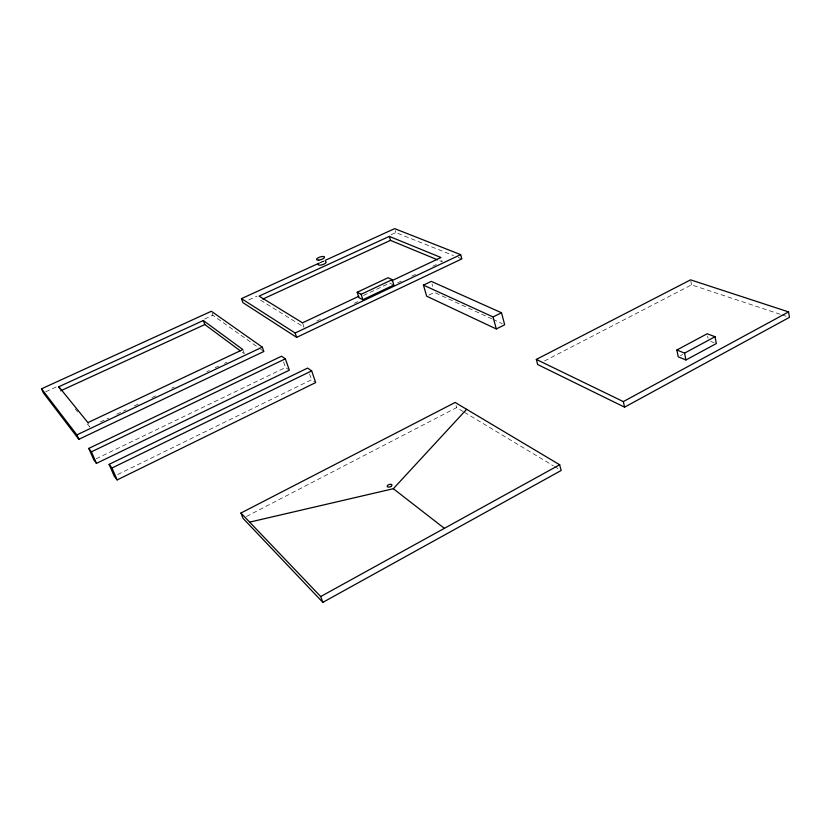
<?xml version="1.0" encoding="UTF-8"?>
<svg xmlns="http://www.w3.org/2000/svg" width="831" height="831" viewBox="0 0 831 831"><rect width="100%" height="100%" fill="white"/><g stroke="black" fill="none" stroke-linecap="round" stroke-linejoin="round"><path stroke-width="0.62" stroke-dasharray="4.16 3.12" d="M680.485 355.616L682.729 354.411M246.433 516.487L456.645 407.606L463.314 411.625M544.534 360.955L691.537 284.867L780.88 314.502M117.732 474.491L311.573 379.715L314.637 381.865M428.889 295.109L434.457 292.429L491.796 318.834M96.167 458.764L285.573 367.489L288.399 369.504M363.459 295.483L388.565 283.62M100.364 422.003L108.56 418.128M116.766 414.254L126.135 409.818M134.331 405.944L139.016 403.731M151.907 397.644L156.592 395.421M171.82 388.222L174.157 387.121M206.961 371.613L209.298 370.501M215.156 367.738L218.667 366.076M224.526 363.303L226.873 362.202M316.86 321.046L320.382 319.384M354.349 303.315L357.86 301.653M397.685 282.81L401.196 281.148M411.74 276.162L416.424 273.95M432.826 266.19L436.337 264.528M45.726 391.785L57.495 386.405M204.592 319.021L212.829 315.25L259.677 348.532M248.791 299.939L257.018 296.168M391.1 234.716L395.805 232.555L453.425 255.543M320.413 262.554L323.945 260.944M782.106 314.918L786.999 316.538M710.723 341.416L714.089 342.704M458.224 257.465L461.828 258.898M439.848 260.778L442.196 261.755L441.604 259.636M492.97 319.374L502.329 323.685M389.708 283.08L393.821 285.043M464.425 412.29L553.363 465.807M554.474 466.471L558.931 469.151M260.508 300.147L303.98 327.144L302.515 322.833M260.726 349.28L263.843 351.492M242.361 352.354L244.439 353.892M75.226 408.904L77.657 411.916M87.39 423.976L89.821 426.989L87.909 422.605M212.082 313.245L212.829 315.25M243.254 350.651L244.044 352.811M283.579 361.838L285.573 367.489M309.579 373.898L311.573 379.715M395.224 230.592L395.805 232.555M456.042 405.549L456.645 407.606M431.995 283.828L432.691 286.28M690.821 281.107L691.537 284.867M707.617 336.025L708.043 338.29M319.935 262.721A4.165 1.413 -17.9 0 1 323.893 261.485"/><path stroke-width="1.25" d="M249.643 522.138L393.343 488.711L466.627 409.309M322.844 602.371L561.154 470.491L559.668 464.758L455.139 402.464L240.948 513.028L242.984 518.274L322.844 602.371L320.693 596.544L240.948 513.028M320.693 596.544L559.668 464.758M624.58 407.159L789.45 317.349L788.588 311.905L690.571 279.85L536.327 359.418L537.636 364.529L624.58 407.159L623.323 401.602L536.327 359.418M623.323 401.602L788.588 311.905M685.939 359.979L716.332 343.556L715.044 336.711L707.181 333.761L676.87 349.996L678.252 356.821L685.939 359.979L684.567 353.113L676.87 349.996M684.567 353.113L715.044 336.711M496.284 328.962L504.677 324.765L501.498 312.768L431.289 281.366L423.436 285.106L426.656 296.189L496.284 328.962L493.063 316.954L423.436 285.106M493.063 316.954L501.498 312.768M117.14 479.913L315.666 382.582L311.656 370.875L307.584 368.081L109.11 464.352L114.252 476.194L117.14 479.913L111.988 468.009L109.11 464.352M111.988 468.009L311.656 370.875M96.479 463.366L289.344 370.179L285.365 358.815L281.595 356.198L88.792 448.408L93.83 459.896L96.479 463.366L91.42 451.815L88.792 448.408M91.42 451.815L285.365 358.815M78.831 439.308L263.843 351.492L262.284 347.14L211.344 311.251L41.55 388.794L43.368 392.866L78.831 439.308L76.868 434.873L41.55 388.794M319.239 263.095L241.478 298.63L242.912 302.64L296.646 337.365L461.828 258.898L460.654 254.629L394.642 228.629L325.129 260.404M76.868 434.873L262.284 347.14M362.856 299.7L393.821 285.043L392.201 279.663L388.087 277.72L357.195 292.252L358.888 297.633L362.856 299.7L361.153 294.299L357.195 292.252M241.478 298.63L295.15 333.013L460.654 254.629M361.153 294.299L392.201 279.663M358.847 296.262L302.515 322.833L259.085 296.116L389.313 236.399L441.001 257.517L391.713 280.764M58.824 386.727L203.315 320.506L242.86 349.571L87.909 422.605L58.824 386.727L59.728 388.773M60.632 390.819L204.831 324.547L240.273 350.807M262.845 299.067L390.487 240.367L437.49 259.812M393.343 488.711L444.356 528.339M203.315 320.506L204.831 324.547M295.15 333.013L296.646 337.365M389.313 236.399L390.487 240.367M325.461 261.536A4.165 1.413 -17.9 0 1 324.963 263.562A4.165 1.413 -17.9 0 1 319.842 265.151A4.165 1.413 -17.9 0 1 318.585 263.676M390.705 486.571L390.123 486.831A2.483 1.246 -18.2 0 1 387.246 485.99A2.483 1.246 -18.2 0 1 391.006 484.317A2.483 1.246 -18.2 0 1 390.705 486.571M318.824 260.103A4.176 1.392 -17.9 0 0 324.526 257.059A4.176 1.392 -17.9 0 0 318.294 257.735A4.176 1.392 -17.9 0 0 318.824 260.103"/></g></svg>
